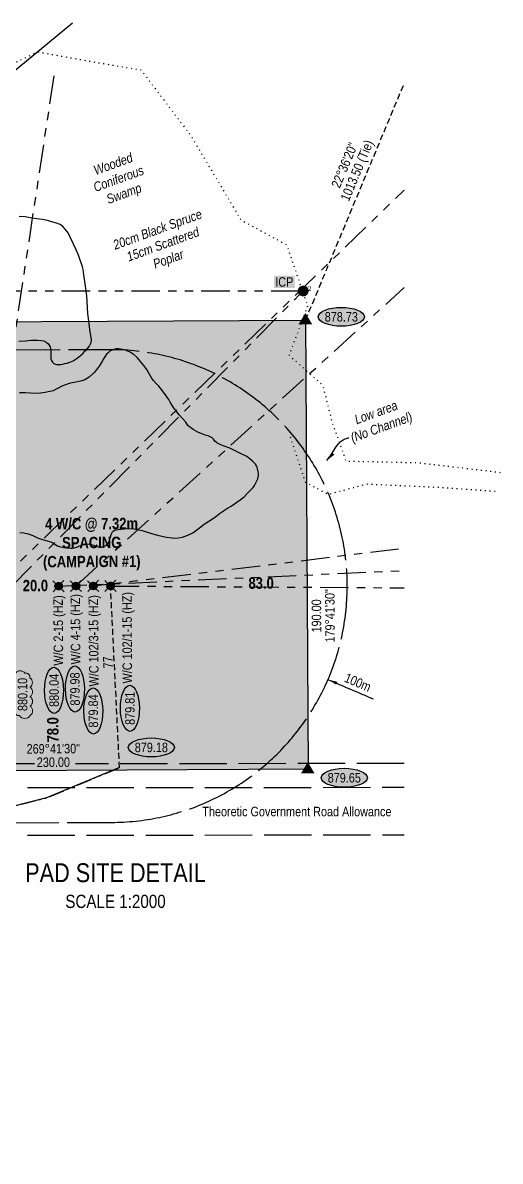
# Model space of a CAD drawing. Extents: x 498999 to 517977, y 6011694 to 6019262.
# Drawn here: x 509105 to 509609, y 6013573 to 6014777 of the extents above; entities that cross this region are included whole.
import ezdxf
from ezdxf.enums import TextEntityAlignment as Align

# ---------------------------------------------------------------- set-up
doc = ezdxf.new("R2010")
doc.units = 0
doc.header["$LTSCALE"] = 5
for name, pattern in [('foc-BUFFER', [16.75, 15, -1.75]), ('foc-DRILLPATH', [14.75, 6, -1.75, 1.75, -1.75, 1.75, -1.75]), ('foc-TIELINE', [1.875, 1.25, -0.625]), ('foc-TOPO', [1, 0.2, -0.8]), ('foc-TOPO-ephemeral', [6.25, 3.125, -0.625, 0.625, -0.625, 0.625, -0.625]), ('foc-UNSURVEYED', [12.5, 10, -2.5])]:
    doc.linetypes.add(name, pattern=pattern)
doc.layers.add('AS-GENERAL', color=48, linetype='Continuous', lineweight=18)
doc.layers.add('F-AR-T', color=190, linetype='Continuous', lineweight=9)
for name, color, linetype in [('AUX-BUFFER', 7, 'foc-BUFFER'), ('CG-NOTES', 7, 'Continuous'), ('DETAIL-T', 7, 'Continuous'), ('L-BD', 7, 'Continuous'), ('L-BD1', 253, 'Continuous'), ('L-MON', 1, 'Continuous'), ('L-ROAD-T', 7, 'Continuous'), ('L-TIE', 7, 'foc-TIELINE'), ('L-USEC', 7, 'foc-UNSURVEYED'), ('P-ELEVATION', 7, 'Continuous'), ('P-PDRILLPATH', 12, 'foc-DRILLPATH'), ('P-PROPOSED', 10, 'Continuous'), ('P-PROPOSED-H', 21, 'Continuous'), ('T-BUSH-T', 110, 'Continuous'), ('T-DRAW', 143, 'foc-TOPO-ephemeral'), ('T-GENERAL', 48, 'foc-TOPO'), ('T-TIE', 201, 'foc-TIELINE'), ('WETLAND', 143, 'Continuous'), ('WETLAND-T', 146, 'Continuous'), ('Z-DRILL-POINT', 7, 'Continuous')]:
    doc.layers.add(name, color=color, linetype=linetype)
doc.styles.add('80', font='ARIALN.TTF', dxfattribs={"height": 10})
doc.styles.add('80CG', font='ARIALN.TTF', dxfattribs={"height": 10})
doc.styles.add('80L', font='ARIALN.TTF', dxfattribs={"height": 10})
doc.styles.add('BOLD', font='ARIALNB.TTF')
doc.styles.add('foc-LtypeFont', font='ARIALN.TTF', dxfattribs={"height": 7.35})
doc.linetypes.add('foc-TOPO-flowdirection-NOLINE', pattern='A,0,[">",foc-LtypeFont,S=0.3,R=0,X=0,Y=-0.945],-20,[">",foc-LtypeFont,S=0.3,R=0,X=0,Y=-0.945],0', length=20)
doc.dimstyles.new('CG2011', dxfattribs={"dimscale": 5, "dimtxt": 9, "dimasz": 2, "dimexe": 0.2, "dimexo": 0.0625, "dimgap": 0.5, "dimtad": 0, "dimtih": 1, "dimtoh": 1, "dimzin": 0, "dimdsep": 46, "dimtxsty": '80CG', "dimcen": 0.1, "dimse1": 1, "dimse2": 1, "dimclrd": 256, "dimclrt": 256, "dimaunit": 1, "dimadec": 4, "dimazin": 0, "dimtfac": 0.06, "dimtofl": 0, "dimtmove": 0, "dimatfit": 1, "dimfxl": 0.2, "dimtolj": 1, "dimtzin": 0, "dimlwd": -1, "dimarcsym": 0})
doc.dimstyles.new('Compass 5 000', dxfattribs={"dimscale": 5, "dimtxt": 9, "dimasz": 2, "dimexe": 0.2, "dimexo": 0.0625, "dimgap": 0.5, "dimtad": 0, "dimtih": 1, "dimtoh": 1, "dimzin": 0, "dimdsep": 46, "dimtxsty": '80CG', "dimcen": 0.1, "dimse1": 1, "dimse2": 1, "dimclrd": 256, "dimclrt": 256, "dimaunit": 1, "dimadec": 4, "dimazin": 0, "dimtfac": 0.06, "dimtofl": 0, "dimtmove": 0, "dimatfit": 1, "dimfxl": 0.2, "dimtolj": 1, "dimtzin": 0, "dimlwd": -1, "dimarcsym": 0})

# ---------------------------------------------------------------- blocks, each defined once
blk = doc.blocks.new('label_road_theoretic')
at = {"layer": 'L-ROAD-T', "style": '80L'}
blk.add_text('Theoretic Government Road Allowance', height=10, dxfattribs=at).set_placement((0, 0), align=Align.MIDDLE_CENTER)
blk = doc.blocks.new('TRIA')
blk.add_hatch(color=255).paths.add_polyline_path([(-0.04, 1.52), (-1.47, -0.87), (1.39, -0.87)])
blk = doc.blocks.new('TRIAA')
blk.add_blockref('TRIA', (0, 0))
blk = doc.blocks.new('TRIB')
at = {"color": 1}
blk.add_lwpolyline([(-1.12, -0.67), (-0.04, 1.13), (1.04, -0.67)], close=True, dxfattribs=at)
blk = doc.blocks.new('TRIBB')
blk.add_blockref('TRIB', (0, 0))
blk = doc.blocks.new('TRICC')
for name in ['TRIAA', 'TRIBB']:
    blk.add_blockref(name, (0, 0))
blk = doc.blocks.new('plspike')
blk.add_blockref('TRICC', (0, 0))
blk = doc.blocks.new('WC')
at = {"layer": 'L-MON'}
h = blk.add_hatch(color=255, dxfattribs=at)
h.dxf.hatch_style = 1
edge = h.paths.add_edge_path()
edge.add_arc((0, 0), 0.9, 0, 360)
at = {"layer": 'L-MON', "color": 240, "flags": 128}
for points in [[(-0.62, 0.5), (-1.23, 1.12)], [(0.52, 0.61), (1.13, 1.21)], [(-1.18, -1.18), (-0.56, -0.57)], [(1.16, -1.18), (0.56, -0.57)]]:
    blk.add_lwpolyline(points, dxfattribs=at)
at = {"layer": 'L-MON', "color": 240}
for radius in [0.8, 0.373]:
    blk.add_circle((0, 0), radius, dxfattribs=at)
blk = doc.blocks.new('plbh')
at = {"layer": 'L-MON'}
h = blk.add_hatch(color=255, dxfattribs=at)
h.dxf.hatch_style = 1
edge = h.paths.add_edge_path()
edge.add_arc((0, 0), 1.16, 0, 360)
h = blk.add_hatch(color=256, dxfattribs=at)
h.dxf.hatch_style = 1
h.paths.add_polyline_path([(-0.96, 0, 1), (0.96, 0, 1)])
h.paths.add_polyline_path([(0.91, 0, -1), (-0.91, 0, -1)], flags=16)
h.paths.add_polyline_path([(0.45, 0, -1), (-0.45, 0, -1)], flags=0)
h = blk.add_hatch(color=256, dxfattribs=at)
h.dxf.hatch_style = 1
h.paths.add_polyline_path([(-0.45, 0, 1), (0.45, 0, 1)])
h.paths.add_polyline_path([(0.4, 0, -1), (-0.4, 0, -1)], flags=16)
at = {"layer": 'L-MON', "color": 240}
for radius in [0.96, 0.91, 0.45, 0.4]:
    blk.add_circle((0, 0), radius, dxfattribs=at)
blk = doc.blocks.new('we')
at = {"layer": 'P-ELEVATION'}
h = blk.add_hatch(color=111, dxfattribs=at)
h.dxf.hatch_style = 1
edge = h.paths.add_edge_path()
edge.add_ellipse((0, 0), major_axis=(-24.4, 0), ratio=0.410256, start_angle=0, end_angle=360)
at = {"layer": 'P-ELEVATION', "color": 7, "flags": 128}
blk.add_lwpolyline([(0, 0, 12.5, 0, 0), (-12.4, -6.4, 0, 0, 0)], format="xyseb", dxfattribs=at)
at = {"layer": 'P-ELEVATION', "color": 7}
blk.add_ellipse((0, 0), major_axis=(-24.4, 0), ratio=0.410256, dxfattribs=at)
at = {"layer": 'P-ELEVATION', "style": '80'}
blk.add_attdef('ELEVATION', text='', height=10, dxfattribs=at).set_placement((0, 0), align=Align.MIDDLE_CENTER)
blk = doc.blocks.new('wa')
at = {"layer": 'P-ELEVATION'}
h = blk.add_hatch(color=111, dxfattribs=at)
h.dxf.hatch_style = 1
edge = h.paths.add_edge_path()
edge.add_arc((-17.4, -4.5), 6.1, 215, 325)
edge.add_arc((-7.4, -4.5), 6.1, 215, 325)
edge.add_arc((2.6, -4.5), 6.1, 215, 325)
edge.add_arc((12.7, -4.5), 6.1, 215, 325)
edge.add_arc((18.1, -3.7), 4.32, 263.4336, 373.4336)
edge.add_arc((18.8, 2.3), 6.1, 305, 415)
edge.add_arc((17.5, 4.4), 5.69, 30.6955, 140.6955)
edge.add_arc((8.1, 4.5), 6.1, 35, 145)
edge.add_arc((-1.9, 4.5), 6.1, 35, 145)
edge.add_arc((-11.9, 4.5), 6.1, 35, 145)
edge.add_arc((-18, 3.8), 4.33, 75.4261, 185.4261)
edge.add_arc((-18.4, -2.3), 6.96, 125, 235)
at = {"color": 240, "flags": 128}
blk.add_lwpolyline([(-22.4, -8, 0.520567), (-12.3, -8, 0.520567), (-2.4, -8, 0.520567), (7.6, -8, 0.520567), (17.6, -8, 0.520567), (22.4, -2.7, 0.520567), (22.4, 7.3, 0.520567), (13.1, 8, 0.520567), (3.1, 8, 0.520567), (-6.9, 8, 0.520567), (-16.9, 8, 0.520567), (-22.4, 3.4, 0.520567)], format="xyb", close=True, dxfattribs=at)
at = {"layer": 'P-ELEVATION', "color": 240, "flags": 128}
blk.add_lwpolyline([(0, 0, 12.5, 0, 0), (-12.4, -6.4, 0, 0, 0)], format="xyseb", dxfattribs=at)
at = {"layer": 'P-ELEVATION', "color": 240, "style": '80'}
blk.add_attdef('ELEVATION', text='', height=10, dxfattribs=at).set_placement((0, 0), align=Align.MIDDLE_CENTER)
blk = doc.blocks.new('*U204')
at = {"layer": 'P-ELEVATION'}
h = blk.add_hatch(color=111, dxfattribs=at)
h.dxf.hatch_style = 1
edge = h.paths.add_edge_path()
edge.add_ellipse((0, 0), major_axis=(-24.4, 0), ratio=0.410256, start_angle=0, end_angle=360)
at = {"layer": 'P-ELEVATION', "color": 7, "flags": 128}
blk.add_lwpolyline([(0, 0, 12.5, 0, 0), (-33.6, -21.4, 0, 0, 0)], format="xyseb", dxfattribs=at)
at = {"layer": 'P-ELEVATION', "color": 7}
blk.add_ellipse((0, 0), major_axis=(-24.4, 0), ratio=0.410256, dxfattribs=at)
at = {"layer": 'P-ELEVATION', "style": '80'}
blk.add_attdef('ELEVATION', text='', height=10, dxfattribs=at).set_placement((0, 0), align=Align.MIDDLE_CENTER)

msp = doc.modelspace()

# ---------------------------------------------------------------- hatches: boundary and pattern name
at = {"layer": 'P-PROPOSED-H'}
h = msp.add_hatch(color=256, dxfattribs=at)
h.dxf.hatch_style = 1
h.paths.add_polyline_path([(508831.633, 6013984.557), (508829.647, 6014359.314), (508839.301, 6014446.635), (508845.603, 6014459.384), (509403.865, 6014462.343), (509406.381, 6013987.603)])

# ---------------------------------------------------------------- linework, layer by layer
at = {"layer": 'AUX-BUFFER', "color": 251, "linetype": 'foc-BUFFER', "flags": 128}
msp.add_lwpolyline([(509199.027, 6013931.369, 1), (509196.869, 6014431.097), (509037.044, 6014430.407, 1), (509039.202, 6013930.679)], format="xyb", close=True, dxfattribs=at)
at = {"layer": 'L-TIE', "flags": 128}
msp.add_lwpolyline([(509403.808, 6014462.353), (509507.976, 6014712.539)], dxfattribs=at)
at = {"layer": 'L-USEC'}
for p, q in [((509117.306, 6013993.222), (508922.351, 6013993.032)), ((509507.976, 6013993.602), (509160.603, 6013993.264)), ((508922.425, 6013917.636), (509507.976, 6013918.205))]:
    msp.add_line(p, q, dxfattribs=at)
msp.add_lwpolyline([(508743.754, 6013967.755), (508922.376, 6013967.928), (509507.976, 6013968.498)], dxfattribs=at)
at = {"layer": 'P-PDRILLPATH'}
for p, q in [((509161.207, 6014181.203), (509507.976, 6014496.661)), ((509179.497, 6014181.3), (509507.976, 6014221.296)), ((509142.917, 6014181.106), (509507.976, 6014197.622)), ((509197.948, 6014181.233), (509507.976, 6014179.342))]:
    msp.add_line(p, q, dxfattribs=at)
at = {"layer": 'P-PDRILLPATH', "flags": 128}
for points in [[(509056.414, 6014180.647), (509138.984, 6014725.576)], [(509074.704, 6014180.744), (509507.976, 6014599.756)], [(509093.149, 6014180.857), (509401.223, 6014493.114), (508624.438, 6014492.343)]]:
    msp.add_lwpolyline(points, dxfattribs=at)
at = {"layer": 'P-PROPOSED', "flags": 128}
msp.add_lwpolyline([(508831.633, 6013984.557), (508829.647, 6014359.314), (508839.301, 6014446.635), (508845.603, 6014459.384), (509403.865, 6014462.343), (509406.381, 6013987.603)], close=True, dxfattribs=at)
at = {"layer": 'T-DRAW', "flags": 128}
msp.add_lwpolyline([(508820.578, 6013573.182), (508820.448, 6013592.893), (508825.846, 6013725.685), (508825.681, 6013879.865), (508826.158, 6013908.148), (508846.581, 6013908.36), (508941.698, 6013891.685), (509040.091, 6013934.42), (509129.976, 6013957.28), (509207.236, 6013989.293)], dxfattribs=at)
at = {"layer": 'T-DRAW', "linetype": 'foc-TOPO-flowdirection-NOLINE', "flags": 128}
msp.add_lwpolyline([(509207.236, 6013989.293), (509129.976, 6013957.28), (509040.091, 6013934.42), (508941.698, 6013891.685), (508846.581, 6013908.36), (508826.158, 6013908.148), (508825.681, 6013879.865), (508825.846, 6013725.685), (508820.448, 6013592.893), (508820.578, 6013573.182)], dxfattribs=at)
at = {"layer": 'T-GENERAL', "flags": 128}
for points in [[(509080.383, 6014726.585), (509120.563, 6014745.97), (509174.181, 6014736.328), (509229.918, 6014726.825), (509282.388, 6014657.628), (509335.531, 6014568.223), (509383.758, 6014541.988), (509405.883, 6014477.285), (509386.363, 6014425.158), (509421.828, 6014393.66), (509431.848, 6014354.28), (509446.381, 6014313.345), (509522.348, 6014311.713), (509609.433, 6014301.413)], [(509387.393, 6014338.833), (509403.513, 6014291.003), (509427.701, 6014278.285), (509468.491, 6014289.1), (509550.111, 6014285.448), (509605.703, 6014281.368)]]:
    msp.add_lwpolyline(points, dxfattribs=at)
at = {"layer": 'T-TIE', "flags": 128}
msp.add_lwpolyline([(509207.236, 6013989.293), (509197.776, 6014181.423)], dxfattribs=at)
at = {"layer": 'WETLAND'}
for points in [[(509001.195, 6014647.565), (509157.574, 6014776.677)], [(509100.724, 6014440.051), (509107.884, 6014440.486), (509113.42, 6014441.105), (509116.657, 6014441.197), (509120.594, 6014441.077), (509124.299, 6014440.951), (509127.325, 6014440.343), (509129.907, 6014439.028), (509131.571, 6014437.455), (509133.004, 6014435.876), (509133.982, 6014434.053), (509134.503, 6014431.985), (509134.78, 6014430.373), (509134.621, 6014427.824), (509134.68, 6014425.743), (509134.746, 6014423.431), (509134.798, 6014421.581), (509135.551, 6014419.52), (509136.521, 6014417.928), (509137.948, 6014416.58), (509139.355, 6014415.926), (509140.755, 6014415.503), (509142.842, 6014415.331), (509145.154, 6014415.396), (509147.453, 6014415.924), (509149.29, 6014416.439), (509151.82, 6014416.973), (509154.602, 6014417.854), (509158.228, 6014419.469), (509162.549, 6014422.137), (509165.938, 6014425.009), (509168.653, 6014427.169), (509171.124, 6014429.784), (509171.966, 6014430.564), (509175.226, 6014434.51), (509176.375, 6014436.52), (509176.953, 6014437.998), (509177.118, 6014438.747), (509177.118, 6014438.747), (509177.118, 6014438.747), (509177.521, 6014440.682), (509177.6, 6014441.646), (509175.915, 6014452.596), (509175.044, 6014458.819), (509173.825, 6014469.196), (509172.6, 6014487.904), (509171.38, 6014498.282), (509169.652, 6014510.265), (509168.801, 6014515.794), (509168.022, 6014518.78), (509163.744, 6014530.922), (509161.5, 6014536.643), (509155.59, 6014549.201), (509152.89, 6014554.678), (509149.773, 6014558.523), (509147.382, 6014561.232), (509144.542, 6014563.465), (509140.566, 6014564.972), (509134.502, 6014566.651), (509131.001, 6014567.709), (509125.882, 6014568.721), (509116.826, 6014569.852), (509107.526, 6014571.439), (509101.264, 6014571.956)], [(509101.974, 6014237.933), (509106.12, 6014237.511), (509110.634, 6014236.518), (509115.599, 6014234.591), (509118.333, 6014233.172), (509121.378, 6014231.87), (509124.76, 6014230.924), (509129.43, 6014229.437), (509134.796, 6014227.854), (509136.676, 6014226.866), (509138.092, 6014225.865), (509141.735, 6014223.886), (509143.839, 6014223.136), (509148.383, 6014221.992), (509151.517, 6014221.618), (509155.342, 6014221.379), (509157.192, 6014221.432), (509159.269, 6014221.606), (509162.139, 6014222.382), (509164.425, 6014223.372), (509166.136, 6014224.231), (509167.854, 6014224.858), (509169.575, 6014225.369), (509171.068, 6014225.759), (509172.917, 6014225.811), (509175.008, 6014225.524), (509177.452, 6014225.014), (509179.671, 6014224.267), (509182.128, 6014223.296), (509184.691, 6014222.674), (509186.891, 6014222.621), (509189.315, 6014222.806), (509191.267, 6014223.324), (509192.635, 6014224.057), (509193.431, 6014224.542), (509194.217, 6014225.374), (509195.109, 6014226.556), (509195.995, 6014227.97), (509196.536, 6014229.258), (509197.171, 6014231.358), (509197.578, 6014233.336), (509198.437, 6014235.675), (509199.204, 6014237.2), (509199.977, 6014238.495), (509200.647, 6014239.324), (509201.881, 6014240.305), (509205.866, 6014240.918), (509212.089, 6014241.789), (509220.643, 6014242.031), (509231.113, 6014240.014), (509240.921, 6014236.822), (509248.623, 6014234.495), (509256.768, 6014232.875), (509265.856, 6014231.975), (509269.227, 6014232.071), (509273.889, 6014232.897), (509279.386, 6014234.904), (509284.862, 6014237.605), (509291.654, 6014242.888), (509296.642, 6014246.5), (509307.543, 6014253.751), (509312.075, 6014257.119), (509312.918, 6014257.942), (509316.068, 6014260.199), (509321.171, 6014263.497), (509325.249, 6014265.822), (509334.551, 6014272.333), (509339.083, 6014275.701), (509342.902, 6014279.743), (509348.293, 6014285.449), (509349.967, 6014287.608), (509353.427, 6014294.531), (509353.772, 6014296.248), (509354.047, 6014298.801), (509353.997, 6014300.535), (509353.727, 6014301.916), (509353.057, 6014305.136), (509352.658, 6014306.624), (509352.488, 6014307.004), (509351.869, 6014308.388), (509350.954, 6014309.936), (509347.833, 6014313.314), (509345.36, 6014315.446), (509341.582, 6014318.116), (509334.304, 6014321.843), (509329.377, 6014324.248), (509323.749, 6014326.865), (509317.904, 6014329.013), (509314.158, 6014330.527), (509309.931, 6014332.721), (509309.578, 6014332.942), (509307.914, 6014334.515), (509306.474, 6014336.325), (509305.041, 6014337.904), (509301.052, 6014339.873), (509297.789, 6014340.706), (509294.275, 6014342.227), (509290.061, 6014343.958), (509284.889, 6014346.819), (509281.111, 6014349.489), (509279.447, 6014351.061), (509277.268, 6014354.47), (509273.688, 6014358.302), (509270.333, 6014362.372), (509267.936, 6014365.312), (509265.295, 6014368.708), (509264.099, 6014370.063), (509260.705, 6014375.52), (509259.239, 6014378.255), (509256.578, 6014382.344), (509251.757, 6014389.149), (509248.654, 6014392.532), (509245.794, 6014395.459), (509243.159, 6014398.623), (509241.25, 6014400.652), (509236.126, 6014409.993), (509232.758, 6014414.525), (509229.404, 6014418.595), (509226.049, 6014422.665), (509222.72, 6014425.81), (509218.48, 6014428.466), (509212.39, 6014431.07), (509205.996, 6014432.161), (509204.609, 6014432.122), (509203.87, 6014432.055), (509200.018, 6014430.835), (509196.951, 6014429.367), (509194.764, 6014427.548), (509193.578, 6014426.227), (509189.702, 6014420.275), (509189.123, 6014419.304), (509185.812, 6014413.657), (509182.693, 6014409.403), (509180.229, 6014406.557), (509175.267, 6014402.02), (509170.592, 6014399.329), (509167.392, 6014398.21), (509165.862, 6014397.832), (509161.07, 6014396.758), (509154.167, 6014395.405), (509146.154, 6014392.402), (509143.187, 6014390.929), (509140.452, 6014389.463), (509137.261, 6014387.753), (509131.977, 6014386.446), (509128.522, 6014385.886), (509123.917, 6014385.061), (509117.675, 6014384.884), (509113.276, 6014384.99), (509107.938, 6014385.533), (509101.458, 6014385.581)]]:
    msp.add_lwpolyline(points, dxfattribs=at)

# ---------------------------------------------------------------- block references
at = {"layer": 'CG-NOTES', "xscale": 0.99946605, "yscale": 0.99946605, "zscale": 4.997330249999997}
msp.add_blockref('label_road_theoretic', (509394.625, 6013942.832), dxfattribs=at)
at = {"layer": 'F-AR-T', "xscale": 0.99946605, "yscale": 0.99946605, "zscale": 0.99946605}
for p, values in [((509441.578, 6014465.852), {'ELEVATION': '878.73'}), ((509444.702, 6013978.541), {'ELEVATION': '879.65'})]:
    msp.add_blockref('we', p, dxfattribs=at).add_auto_attribs(values)
at = {"layer": 'F-AR-T', "xscale": 0.9994660500000001, "yscale": 0.9994660500000001, "zscale": 0.9994660500000001, "rotation": 90.30416666666666}
for p, values in [((509160.174, 6014072.374), {'ELEVATION': '879.98'}), ((509138.029, 6014071.008), {'ELEVATION': '880.04'}), ((509179.521, 6014049.152), {'ELEVATION': '879.84'}), ((509218.226, 6014051.986), {'ELEVATION': '879.81'})]:
    msp.add_blockref('we', p, dxfattribs=at).add_auto_attribs(values)
at = {"layer": 'F-AR-T', "rotation": 90.30416666666666}
msp.add_blockref('wa', (509104.75, 6014066.627), dxfattribs=at).add_auto_attribs({'ELEVATION': '880.10'})
at = {"layer": 'L-MON', "xscale": 4.997330249999997, "yscale": 4.997330249999997, "zscale": 4.997330249999997}
for name, p in [('plbh', (509401.256, 6014493.114)), ('plspike', (509403.808, 6014462.353)), ('WC', (509142.917, 6014181.106)), ('WC', (509161.207, 6014181.203)), ('WC', (509179.497, 6014181.3)), ('WC', (509197.787, 6014181.397)), ('plspike', (509406.358, 6013987.58))]:
    msp.add_blockref(name, p, dxfattribs=at)
at = {"layer": 'L-MON'}
msp.add_blockref('*U204', (509240.854, 6014010.652), dxfattribs=at).add_auto_attribs({'ELEVATION': '879.18'})

# ---------------------------------------------------------------- texts
at = {"color": 14, "insert": (509381.299, 6014502.649), "char_height": 9.9947, "attachment_point": 5, "style": '80L', "bg_fill": 1, "box_fill_scale": 1.15, "bg_fill_color": 255, "bg_fill_transparency": 0}
msp.add_mtext_dynamic_manual_height_columns('\\pxqc;ICP', width=19.06, gutter_width=47.475, heights=[0], dxfattribs=at)
at = {"char_height": 9.98932, "attachment_point": 1, "rotation": 90.303611, "style": '80L', "bg_fill": 1, "box_fill_scale": 1.1, "bg_fill_color": 21, "bg_fill_transparency": 0}
for s, width, insert in [('W/C 2-15 (HZ)', 73.78649, (509137.73, 6014097.063)), ('W/C 4-15 (HZ)', 73.78649, (509155.933, 6014098.351)), ('W/C 102/3-15 (HZ)', 96.06145, (509175.145, 6014074.985)), ('W/C 102/1-15 (HZ)', 96.06145, (509210.52, 6014078.224))]:
    msp.add_mtext_dynamic_manual_height_columns(s, width=width, gutter_width=99.893, heights=[0], dxfattribs=dict(at, insert=insert))
at = {"layer": 'AS-GENERAL', "insert": (509444.25, 6014357.839), "char_height": 9.99466, "attachment_point": 1, "rotation": 20, "style": '80L'}
msp.add_mtext_dynamic_manual_height_columns('\\pxqc;{\\fArial Narrow|b0|i1|c0|p34;Low area \\P(No Channel)}', width=68.63768, gutter_width=49.973, heights=[0], dxfattribs=at)
at = {"layer": 'AUX-BUFFER', "insert": (509447.85, 6014089.678), "char_height": 9.9947, "attachment_point": 1, "rotation": 336.715684, "style": '80L'}
msp.add_mtext_dynamic_manual_height_columns('100m', width=34.21627, gutter_width=224.88, heights=[0], dxfattribs=at)
at = {"layer": 'DETAIL-T', "color": 3, "insert": (509202.984, 6013864.432), "char_height": 19.98932, "width": 216.99222, "attachment_point": 5, "style": '80CG'}
msp.add_mtext('\\pxqc;PAD SITE DETAIL\\P{\\H0.7x;SCALE 1:2000}', dxfattribs=at)
at = {"layer": 'L-BD', "color": 3, "style": 'BOLD'}
msp.add_text('20.0', height=11.9936, rotation=0.30365, dxfattribs=at).set_placement((509105.049, 6014175.678))
at = {"layer": 'L-BD', "color": 3, "attachment_point": 1, "style": 'BOLD', "bg_fill": 1, "box_fill_scale": 1.1, "bg_fill_color": 21, "bg_fill_transparency": 0}
for s, insert, char_height, width, rotation in [('\\pxqc;4 W/C @ 7.32m \\PSPACING\\P(CAMPAIGN #1)', (509125.176, 6014252.939), 11.99359, 105.07256, 0.30365), ('83.0', (509343.46, 6014190.287), 11.9936, 27.00833, 0.30365), ('78.0', (509130.834, 6014015.877), 11.9936, 26.19332, 90.303611)]:
    msp.add_mtext(s, dxfattribs=dict(at, insert=insert, char_height=char_height, width=width, rotation=rotation))
at = {"layer": 'L-BD1', "style": '80L'}
for s, height, rotation, p in [('22°36\'20"', 9.9947, 67.395115, (509444.855, 6014626.064)), ('1013.50 (Tie)', 9.99466, 67.395115, (509458.004, 6014620.59)), ('179°41\'30"', 9.9947, 90.30365, (509429.506, 6014149.743)), ('190.00', 9.9947, 90.30365, (509415.264, 6014149.668)), ('269°41\'30"', 9.9947, 0.30365, (509137.291, 6014009.266)), ('230.00', 9.9947, 0.30365, (509137.367, 6013995.024))]:
    msp.add_text(s, height=height, rotation=rotation, dxfattribs=at).set_placement(p, align=Align.MIDDLE_CENTER)
at = {"layer": 'T-BUSH-T', "insert": (509199.393, 6014546.111), "char_height": 9.99466, "attachment_point": 1, "rotation": 20, "style": '80L'}
msp.add_mtext_dynamic_manual_height_columns('\\pxqc;{\\fArial Narrow|b0|i1|c0|p34;20cm Black Spruce\\P15cm Scattered Poplar}', width=98.46486, gutter_width=49.973, heights=[0], dxfattribs=at)
at = {"layer": 'T-TIE', "style": '80L'}
msp.add_text('77', height=9.9947, rotation=92.77024, dxfattribs=at).set_placement((509195.044, 6014100.537), align=Align.MIDDLE_CENTER)
at = {"layer": 'WETLAND-T', "insert": (509177.274, 6014624.432), "char_height": 10, "attachment_point": 1, "rotation": 20, "style": '80L'}
msp.add_mtext_dynamic_manual_height_columns('\\pxqc;{\\fArial Narrow|b0|i1|c0|p34;Wooded Coniferous Swamp}', width=45.73162, gutter_width=50, heights=[0], dxfattribs=at)
at = {"layer": 'Z-DRILL-POINT', "color": 5, "style": '80L'}
msp.add_text('H2', height=4.9973, dxfattribs=at).set_placement((509401.223, 6014493.114))

# ---------------------------------------------------------------- leaders
at = {"layer": 'AS-GENERAL', "path_type": 1}
msp.add_leader([(509426.247, 6014313.863), (509448.078, 6014337.716), (509449.601, 6014337.885)], dimstyle='Compass 5 000', override={"dimgap": 0.5, "dimtad": 0}, dxfattribs=at)
at = {"layer": 'AUX-BUFFER', "path_type": 1}
msp.add_leader([(509427.464, 6014082.462), (509475.365, 6014061.848)], dimstyle='CG2011', override={"dimasz": 2, "dimgap": 0.5, "dimtad": 0}, dxfattribs=at)

doc.saveas('drawing.dxf')
